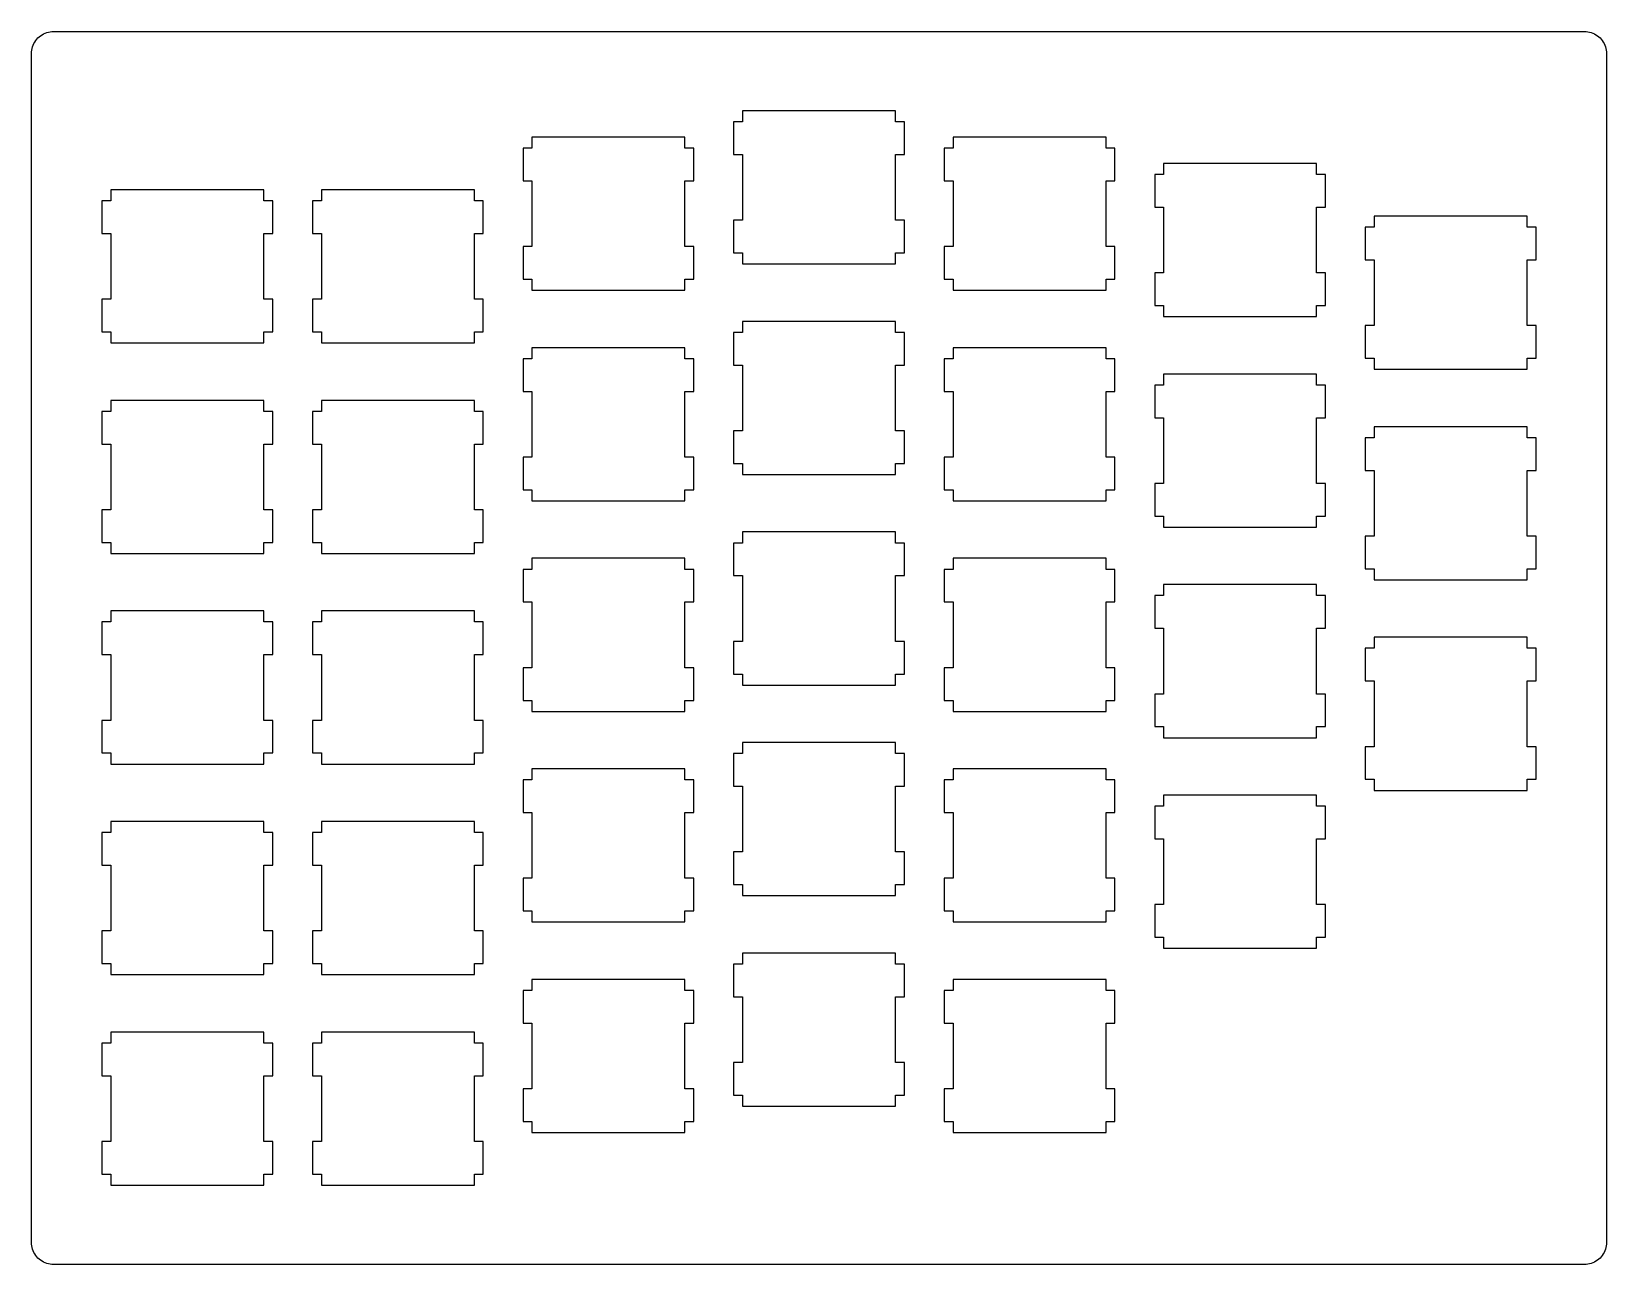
# Model space of a CAD drawing. Extents: x 0 to 143, y 0 to 112.
import ezdxf

# ---------------------------------------------------------------- set-up
doc = ezdxf.new("R2010")
doc.units = 0
doc.layers.get('0').update_dxf_attribs({"linetype": 'CONTINUOUS'})

msp = doc.modelspace()

# ---------------------------------------------------------------- linework, layer by layer
at = {"color": 0}
for p, q in [((0.680752, 111.15), (0.796505, 111.256)), ((0.796505, 111.256), (0.919152, 111.354)), ((0.919152, 111.354), (1.05006, 111.441)), ((1.05006, 111.441), (1.18787, 111.518)), ((1.18787, 111.518), (1.32981, 111.583)), ((1.32981, 111.583), (1.47588, 111.638)), ((1.47588, 111.638), (1.62884, 111.68)), ((1.62884, 111.68), (1.7818, 111.711)), ((1.7818, 111.711), (1.9389, 111.729)), ((1.9389, 111.729), (2.096, 111.735)), ((2.096, 111.735), (140.597, 111.735)), ((140.597, 111.735), (140.753, 111.729)), ((140.753, 111.729), (140.909, 111.711)), ((140.909, 111.711), (141.063, 111.68)), ((141.063, 111.68), (141.214, 111.638)), ((141.214, 111.638), (141.362, 111.583)), ((141.362, 111.583), (141.504, 111.518)), ((141.504, 111.518), (141.64, 111.441)), ((141.64, 111.441), (141.771, 111.354)), ((141.771, 111.354), (141.894, 111.256)), ((141.894, 111.256), (142.011, 111.15)), ((0.095085, 109.735), (0.101975, 109.892)), ((0.095085, 2.19108), (0.095085, 109.735)), ((0.101975, 109.892), (0.119889, 110.049)), ((0.119889, 110.049), (0.150206, 110.202)), ((0.150206, 110.202), (0.192925, 110.355)), ((0.192925, 110.355), (0.248047, 110.501)), ((0.248047, 110.501), (0.312815, 110.643)), ((0.312815, 110.643), (0.389985, 110.78)), ((0.389985, 110.78), (0.4768, 110.912)), ((0.4768, 110.912), (0.574643, 111.034)), ((0.574643, 111.034), (0.680752, 111.15)), ((142.011, 111.15), (142.117, 111.034)), ((142.117, 111.034), (142.215, 110.912)), ((142.215, 110.912), (142.302, 110.78)), ((142.302, 110.78), (142.379, 110.643)), ((142.379, 110.643), (142.444, 110.501)), ((142.444, 110.501), (142.499, 110.355)), ((142.499, 110.355), (142.54, 110.202)), ((142.54, 110.202), (142.572, 110.049)), ((142.572, 110.049), (142.59, 109.892)), ((142.59, 109.892), (142.597, 109.735)), ((142.597, 109.735), (142.597, 2.19108)), ((64.4204, 104.56), (64.4204, 103.56)), ((78.2697, 104.56), (64.4204, 104.56)), ((78.2697, 103.56), (78.2697, 104.56)), ((64.4204, 103.56), (63.6199, 103.56)), ((63.6199, 103.56), (63.6199, 100.61)), ((79.0706, 103.56), (78.2697, 103.56)), ((79.0706, 100.61), (79.0706, 103.56)), ((45.3704, 101.18), (44.5699, 101.18)), ((44.5699, 101.18), (44.5699, 98.2292)), ((45.3704, 102.179), (45.3704, 101.18)), ((59.2197, 102.179), (45.3704, 102.179)), ((59.2197, 101.18), (59.2197, 102.179)), ((60.0206, 101.18), (59.2197, 101.18)), ((60.0206, 98.2292), (60.0206, 101.18)), ((83.4704, 101.18), (82.6699, 101.18)), ((82.6699, 101.18), (82.6699, 98.2292)), ((83.4704, 102.179), (83.4704, 101.18)), ((97.3197, 102.179), (83.4704, 102.179)), ((97.3197, 101.18), (97.3197, 102.179)), ((98.1191, 101.18), (97.3197, 101.18)), ((98.1191, 98.2292), (98.1191, 101.18)), ((63.6199, 100.61), (64.4204, 100.61)), ((64.4204, 100.61), (64.4204, 94.6602)), ((78.2697, 94.6602), (78.2697, 100.61)), ((78.2697, 100.61), (79.0706, 100.61)), ((102.52, 99.7977), (102.52, 98.7986)), ((116.37, 99.7977), (102.52, 99.7977)), ((116.37, 98.7986), (116.37, 99.7977)), ((102.52, 98.7986), (101.72, 98.7986)), ((101.72, 98.7986), (101.72, 95.848)), ((117.171, 98.7986), (116.37, 98.7986)), ((117.171, 95.848), (117.171, 98.7986)), ((7.27054, 97.4178), (7.27054, 96.4173)), ((21.1198, 97.4178), (7.27054, 97.4178)), ((21.1198, 96.4173), (21.1198, 97.4178)), ((26.3205, 97.4178), (26.3205, 96.4173)), ((40.1697, 97.4178), (26.3205, 97.4178)), ((40.1697, 96.4173), (40.1697, 97.4178)), ((44.5699, 98.2292), (45.3704, 98.2292)), ((45.3704, 98.2292), (45.3704, 92.2789)), ((59.2197, 92.2789), (59.2197, 98.2292)), ((59.2197, 98.2292), (60.0206, 98.2292)), ((82.6699, 98.2292), (83.4704, 98.2292)), ((83.4704, 98.2292), (83.4704, 92.2789)), ((97.3197, 92.2789), (97.3197, 98.2292)), ((97.3197, 98.2292), (98.1191, 98.2292)), ((7.27054, 96.4173), (6.46987, 96.4173)), ((6.46987, 96.4173), (6.46987, 93.4667)), ((21.9204, 96.4173), (21.1198, 96.4173)), ((21.9204, 93.4667), (21.9204, 96.4173)), ((26.3205, 96.4173), (25.5199, 96.4173)), ((25.5199, 96.4173), (25.5199, 93.4667)), ((40.9706, 96.4173), (40.1697, 96.4173)), ((40.9706, 93.4667), (40.9706, 96.4173)), ((101.72, 95.848), (102.52, 95.848)), ((102.52, 95.848), (102.52, 89.8977)), ((116.37, 89.8977), (116.37, 95.848)), ((116.37, 95.848), (117.171, 95.848)), ((64.4204, 94.6602), (63.6199, 94.6602)), ((63.6199, 94.6602), (63.6199, 91.7099)), ((79.0706, 94.6602), (78.2697, 94.6602)), ((79.0706, 91.7099), (79.0706, 94.6602)), ((121.57, 95.0352), (121.57, 94.0347)), ((135.42, 95.0352), (121.57, 95.0352)), ((135.42, 94.0347), (135.42, 95.0352)), ((6.46987, 93.4667), (7.27054, 93.4667)), ((7.27054, 93.4667), (7.27054, 87.5164)), ((21.1198, 87.5164), (21.1198, 93.4667)), ((21.1198, 93.4667), (21.9204, 93.4667)), ((25.5199, 93.4667), (26.3205, 93.4667)), ((26.3205, 93.4667), (26.3205, 87.5164)), ((40.1697, 87.5164), (40.1697, 93.4667)), ((40.1697, 93.4667), (40.9706, 93.4667)), ((121.57, 94.0347), (120.77, 94.0347)), ((120.77, 94.0347), (120.77, 91.0855)), ((136.221, 94.0347), (135.42, 94.0347)), ((136.221, 91.0855), (136.221, 94.0347)), ((45.3704, 92.2789), (44.5699, 92.2789)), ((44.5699, 92.2789), (44.5699, 89.3286)), ((60.0206, 92.2789), (59.2197, 92.2789)), ((60.0206, 89.3286), (60.0206, 92.2789)), ((63.6199, 91.7099), (64.4204, 91.7099)), ((64.4204, 91.7099), (64.4204, 90.7108)), ((78.2697, 90.7108), (78.2697, 91.7099)), ((78.2697, 91.7099), (79.0706, 91.7099)), ((83.4704, 92.2789), (82.6699, 92.2789)), ((82.6699, 92.2789), (82.6699, 89.3286)), ((98.1191, 92.2789), (97.3197, 92.2789)), ((98.1191, 89.3286), (98.1191, 92.2789)), ((64.4204, 90.7108), (78.2697, 90.7108)), ((102.52, 89.8977), (101.72, 89.8977)), ((101.72, 89.8977), (101.72, 86.9488)), ((117.171, 89.8977), (116.37, 89.8977)), ((117.171, 86.9488), (117.171, 89.8977)), ((120.77, 91.0855), (121.57, 91.0855)), ((121.57, 91.0855), (121.57, 85.1352)), ((135.42, 85.1352), (135.42, 91.0855)), ((135.42, 91.0855), (136.221, 91.0855)), ((44.5699, 89.3286), (45.3704, 89.3286)), ((45.3704, 89.3286), (45.3704, 88.3296)), ((59.2197, 88.3296), (59.2197, 89.3286)), ((59.2197, 89.3286), (60.0206, 89.3286)), ((82.6699, 89.3286), (83.4704, 89.3286)), ((83.4704, 89.3286), (83.4704, 88.3296)), ((97.3197, 88.3296), (97.3197, 89.3286)), ((97.3197, 89.3286), (98.1191, 89.3286)), ((7.27054, 87.5164), (6.46987, 87.5164)), ((6.46987, 87.5164), (6.46987, 84.5675)), ((21.9204, 87.5164), (21.1198, 87.5164)), ((21.9204, 84.5675), (21.9204, 87.5164)), ((26.3205, 87.5164), (25.5199, 87.5164)), ((25.5199, 87.5164), (25.5199, 84.5675)), ((40.9706, 87.5164), (40.1697, 87.5164)), ((40.9706, 84.5675), (40.9706, 87.5164)), ((45.3704, 88.3296), (59.2197, 88.3296)), ((83.4704, 88.3296), (97.3197, 88.3296)), ((101.72, 86.9488), (102.52, 86.9488)), ((102.52, 86.9488), (102.52, 85.9483)), ((116.37, 85.9483), (116.37, 86.9488)), ((116.37, 86.9488), (117.171, 86.9488)), ((64.4204, 85.5102), (64.4204, 84.5097)), ((78.2697, 85.5102), (64.4204, 85.5102)), ((78.2697, 84.5097), (78.2697, 85.5102)), ((102.52, 85.9483), (116.37, 85.9483)), ((6.46987, 84.5675), (7.27054, 84.5675)), ((7.27054, 84.5675), (7.27054, 83.5671)), ((21.1198, 83.5671), (21.1198, 84.5675)), ((21.1198, 84.5675), (21.9204, 84.5675)), ((25.5199, 84.5675), (26.3205, 84.5675)), ((26.3205, 84.5675), (26.3205, 83.5671)), ((40.1697, 83.5671), (40.1697, 84.5675)), ((40.1697, 84.5675), (40.9706, 84.5675)), ((64.4204, 84.5097), (63.6199, 84.5097)), ((63.6199, 84.5097), (63.6199, 81.5605)), ((79.0706, 84.5097), (78.2697, 84.5097)), ((79.0706, 81.5605), (79.0706, 84.5097)), ((121.57, 85.1352), (120.77, 85.1352)), ((120.77, 85.1352), (120.77, 82.1849)), ((136.221, 85.1352), (135.42, 85.1352)), ((136.221, 82.1849), (136.221, 85.1352)), ((7.27054, 83.5671), (21.1198, 83.5671)), ((26.3205, 83.5671), (40.1697, 83.5671)), ((45.3704, 83.1289), (45.3704, 82.1298)), ((59.2197, 83.1289), (45.3704, 83.1289)), ((59.2197, 82.1298), (59.2197, 83.1289)), ((83.4704, 83.1289), (83.4704, 82.1298)), ((97.3197, 83.1289), (83.4704, 83.1289)), ((97.3197, 82.1298), (97.3197, 83.1289)), ((45.3704, 82.1298), (44.5699, 82.1298)), ((44.5699, 82.1298), (44.5699, 79.1792)), ((60.0206, 82.1298), (59.2197, 82.1298)), ((60.0206, 79.1792), (60.0206, 82.1298)), ((63.6199, 81.5605), (64.4204, 81.5605)), ((64.4204, 81.5605), (64.4204, 75.6102)), ((78.2697, 75.6102), (78.2697, 81.5605)), ((78.2697, 81.5605), (79.0706, 81.5605)), ((83.4704, 82.1298), (82.6699, 82.1298)), ((82.6699, 82.1298), (82.6699, 79.1792)), ((98.1191, 82.1298), (97.3197, 82.1298)), ((98.1191, 79.1792), (98.1191, 82.1298)), ((120.77, 82.1849), (121.57, 82.1849)), ((121.57, 82.1849), (121.57, 81.1858)), ((135.42, 81.1858), (135.42, 82.1849)), ((135.42, 82.1849), (136.221, 82.1849)), ((102.52, 80.7477), (102.52, 79.7486)), ((116.37, 80.7477), (102.52, 80.7477)), ((116.37, 79.7486), (116.37, 80.7477)), ((121.57, 81.1858), (135.42, 81.1858)), ((44.5699, 79.1792), (45.3704, 79.1792)), ((45.3704, 79.1792), (45.3704, 73.2289)), ((59.2197, 73.2289), (59.2197, 79.1792)), ((59.2197, 79.1792), (60.0206, 79.1792)), ((82.6699, 79.1792), (83.4704, 79.1792)), ((83.4704, 79.1792), (83.4704, 73.2289)), ((97.3197, 73.2289), (97.3197, 79.1792)), ((97.3197, 79.1792), (98.1191, 79.1792)), ((102.52, 79.7486), (101.72, 79.7486)), ((101.72, 79.7486), (101.72, 76.798)), ((117.171, 79.7486), (116.37, 79.7486)), ((117.171, 76.798), (117.171, 79.7486)), ((7.27054, 77.3673), (6.46987, 77.3673)), ((6.46987, 77.3673), (6.46987, 74.4167)), ((7.27054, 78.3678), (7.27054, 77.3673)), ((21.1198, 78.3678), (7.27054, 78.3678)), ((21.1198, 77.3673), (21.1198, 78.3678)), ((21.9204, 77.3673), (21.1198, 77.3673)), ((21.9204, 74.4167), (21.9204, 77.3673)), ((26.3205, 77.3673), (25.5199, 77.3673)), ((25.5199, 77.3673), (25.5199, 74.4167)), ((26.3205, 78.3678), (26.3205, 77.3673)), ((40.1697, 78.3678), (26.3205, 78.3678)), ((40.1697, 77.3673), (40.1697, 78.3678)), ((40.9706, 77.3673), (40.1697, 77.3673)), ((40.9706, 74.4167), (40.9706, 77.3673)), ((64.4204, 75.6102), (63.6199, 75.6102)), ((63.6199, 75.6102), (63.6199, 72.6599)), ((79.0706, 75.6102), (78.2697, 75.6102)), ((79.0706, 72.6599), (79.0706, 75.6102)), ((101.72, 76.798), (102.52, 76.798)), ((102.52, 76.798), (102.52, 70.8477)), ((116.37, 70.8477), (116.37, 76.798)), ((116.37, 76.798), (117.171, 76.798)), ((121.57, 75.9852), (121.57, 74.9847)), ((135.42, 75.9852), (121.57, 75.9852)), ((135.42, 74.9847), (135.42, 75.9852)), ((6.46987, 74.4167), (7.27054, 74.4167)), ((7.27054, 74.4167), (7.27054, 68.4664)), ((21.1198, 68.4664), (21.1198, 74.4167)), ((21.1198, 74.4167), (21.9204, 74.4167)), ((25.5199, 74.4167), (26.3205, 74.4167)), ((26.3205, 74.4167), (26.3205, 68.4664)), ((40.1697, 68.4664), (40.1697, 74.4167)), ((40.1697, 74.4167), (40.9706, 74.4167)), ((121.57, 74.9847), (120.77, 74.9847)), ((120.77, 74.9847), (120.77, 72.0355)), ((136.221, 74.9847), (135.42, 74.9847)), ((136.221, 72.0355), (136.221, 74.9847)), ((45.3704, 73.2289), (44.5699, 73.2289)), ((44.5699, 73.2289), (44.5699, 70.2786)), ((60.0206, 73.2289), (59.2197, 73.2289)), ((60.0206, 70.2786), (60.0206, 73.2289)), ((83.4704, 73.2289), (82.6699, 73.2289)), ((82.6699, 73.2289), (82.6699, 70.2786)), ((98.1191, 73.2289), (97.3197, 73.2289)), ((98.1191, 70.2786), (98.1191, 73.2289)), ((63.6199, 72.6599), (64.4204, 72.6599)), ((64.4204, 72.6599), (64.4204, 71.6608)), ((64.4204, 71.6608), (78.2697, 71.6608)), ((78.2697, 71.6608), (78.2697, 72.6599)), ((78.2697, 72.6599), (79.0706, 72.6599)), ((120.77, 72.0355), (121.57, 72.0355)), ((121.57, 72.0355), (121.57, 66.0852)), ((135.42, 66.0852), (135.42, 72.0355)), ((135.42, 72.0355), (136.221, 72.0355)), ((44.5699, 70.2786), (45.3704, 70.2786)), ((45.3704, 70.2786), (45.3704, 69.2796)), ((59.2197, 69.2796), (59.2197, 70.2786)), ((59.2197, 70.2786), (60.0206, 70.2786)), ((82.6699, 70.2786), (83.4704, 70.2786)), ((83.4704, 70.2786), (83.4704, 69.2796)), ((97.3197, 69.2796), (97.3197, 70.2786)), ((97.3197, 70.2786), (98.1191, 70.2786)), ((102.52, 70.8477), (101.72, 70.8477)), ((101.72, 70.8477), (101.72, 67.8988)), ((117.171, 70.8477), (116.37, 70.8477)), ((117.171, 67.8988), (117.171, 70.8477)), ((7.27054, 68.4664), (6.46987, 68.4664)), ((6.46987, 68.4664), (6.46987, 65.5175)), ((21.9204, 68.4664), (21.1198, 68.4664)), ((21.9204, 65.5175), (21.9204, 68.4664)), ((26.3205, 68.4664), (25.5199, 68.4664)), ((25.5199, 68.4664), (25.5199, 65.5175)), ((40.9706, 68.4664), (40.1697, 68.4664)), ((40.9706, 65.5175), (40.9706, 68.4664)), ((45.3704, 69.2796), (59.2197, 69.2796)), ((83.4704, 69.2796), (97.3197, 69.2796)), ((101.72, 67.8988), (102.52, 67.8988)), ((102.52, 67.8988), (102.52, 66.8983)), ((116.37, 66.8983), (116.37, 67.8988)), ((116.37, 67.8988), (117.171, 67.8988)), ((64.4204, 66.4602), (64.4204, 65.4597)), ((78.2697, 66.4602), (64.4204, 66.4602)), ((78.2697, 65.4597), (78.2697, 66.4602)), ((102.52, 66.8983), (116.37, 66.8983)), ((121.57, 66.0852), (120.77, 66.0852)), ((120.77, 66.0852), (120.77, 63.1349)), ((136.221, 66.0852), (135.42, 66.0852)), ((136.221, 63.1349), (136.221, 66.0852)), ((6.46987, 65.5175), (7.27054, 65.5175)), ((7.27054, 65.5175), (7.27054, 64.5171)), ((7.27054, 64.5171), (21.1198, 64.5171)), ((21.1198, 64.5171), (21.1198, 65.5175)), ((21.1198, 65.5175), (21.9204, 65.5175)), ((25.5199, 65.5175), (26.3205, 65.5175)), ((26.3205, 65.5175), (26.3205, 64.5171)), ((26.3205, 64.5171), (40.1697, 64.5171)), ((40.1697, 64.5171), (40.1697, 65.5175)), ((40.1697, 65.5175), (40.9706, 65.5175)), ((64.4204, 65.4597), (63.6199, 65.4597)), ((63.6199, 65.4597), (63.6199, 62.5105)), ((79.0706, 65.4597), (78.2697, 65.4597)), ((79.0706, 62.5105), (79.0706, 65.4597)), ((45.3704, 63.0798), (44.5699, 63.0798)), ((44.5699, 63.0798), (44.5699, 60.1292)), ((45.3704, 64.0789), (45.3704, 63.0798)), ((59.2197, 64.0789), (45.3704, 64.0789)), ((59.2197, 63.0798), (59.2197, 64.0789)), ((60.0206, 63.0798), (59.2197, 63.0798)), ((60.0206, 60.1292), (60.0206, 63.0798)), ((83.4704, 63.0798), (82.6699, 63.0798)), ((82.6699, 63.0798), (82.6699, 60.1292)), ((83.4704, 64.0789), (83.4704, 63.0798)), ((97.3197, 64.0789), (83.4704, 64.0789)), ((97.3197, 63.0798), (97.3197, 64.0789)), ((98.1191, 63.0798), (97.3197, 63.0798)), ((98.1191, 60.1292), (98.1191, 63.0798)), ((120.77, 63.1349), (121.57, 63.1349)), ((121.57, 63.1349), (121.57, 62.1358)), ((135.42, 62.1358), (135.42, 63.1349)), ((135.42, 63.1349), (136.221, 63.1349)), ((63.6199, 62.5105), (64.4204, 62.5105)), ((64.4204, 62.5105), (64.4204, 56.5602)), ((78.2697, 56.5602), (78.2697, 62.5105)), ((78.2697, 62.5105), (79.0706, 62.5105)), ((102.52, 61.6977), (102.52, 60.6986)), ((116.37, 61.6977), (102.52, 61.6977)), ((116.37, 60.6986), (116.37, 61.6977)), ((121.57, 62.1358), (135.42, 62.1358)), ((44.5699, 60.1292), (45.3704, 60.1292)), ((45.3704, 60.1292), (45.3704, 54.1789)), ((59.2197, 54.1789), (59.2197, 60.1292)), ((59.2197, 60.1292), (60.0206, 60.1292)), ((82.6699, 60.1292), (83.4704, 60.1292)), ((83.4704, 60.1292), (83.4704, 54.1789)), ((97.3197, 54.1789), (97.3197, 60.1292)), ((97.3197, 60.1292), (98.1191, 60.1292)), ((102.52, 60.6986), (101.72, 60.6986)), ((101.72, 60.6986), (101.72, 57.748)), ((117.171, 60.6986), (116.37, 60.6986)), ((117.171, 57.748), (117.171, 60.6986)), ((7.27054, 59.3178), (7.27054, 58.3173)), ((21.1198, 59.3178), (7.27054, 59.3178)), ((21.1198, 58.3173), (21.1198, 59.3178)), ((26.3205, 59.3178), (26.3205, 58.3173)), ((40.1697, 59.3178), (26.3205, 59.3178)), ((40.1697, 58.3173), (40.1697, 59.3178)), ((7.27054, 58.3173), (6.46987, 58.3173)), ((6.46987, 58.3173), (6.46987, 55.3667)), ((21.9204, 58.3173), (21.1198, 58.3173)), ((21.9204, 55.3667), (21.9204, 58.3173)), ((26.3205, 58.3173), (25.5199, 58.3173)), ((25.5199, 58.3173), (25.5199, 55.3667)), ((40.9706, 58.3173), (40.1697, 58.3173)), ((40.9706, 55.3667), (40.9706, 58.3173)), ((101.72, 57.748), (102.52, 57.748)), ((102.52, 57.748), (102.52, 51.7977)), ((116.37, 51.7977), (116.37, 57.748)), ((116.37, 57.748), (117.171, 57.748)), ((64.4204, 56.5602), (63.6199, 56.5602)), ((63.6199, 56.5602), (63.6199, 53.6099)), ((79.0706, 56.5602), (78.2697, 56.5602)), ((79.0706, 53.6099), (79.0706, 56.5602)), ((121.57, 55.9347), (120.77, 55.9347)), ((120.77, 55.9347), (120.77, 52.9855)), ((121.57, 56.9352), (121.57, 55.9347)), ((135.42, 56.9352), (121.57, 56.9352)), ((135.42, 55.9347), (135.42, 56.9352)), ((136.221, 55.9347), (135.42, 55.9347)), ((136.221, 52.9855), (136.221, 55.9347)), ((6.46987, 55.3667), (7.27054, 55.3667)), ((7.27054, 55.3667), (7.27054, 49.4164)), ((21.1198, 49.4164), (21.1198, 55.3667)), ((21.1198, 55.3667), (21.9204, 55.3667)), ((25.5199, 55.3667), (26.3205, 55.3667)), ((26.3205, 55.3667), (26.3205, 49.4164)), ((40.1697, 49.4164), (40.1697, 55.3667)), ((40.1697, 55.3667), (40.9706, 55.3667)), ((45.3704, 54.1789), (44.5699, 54.1789)), ((44.5699, 54.1789), (44.5699, 51.2286)), ((60.0206, 54.1789), (59.2197, 54.1789)), ((60.0206, 51.2286), (60.0206, 54.1789)), ((83.4704, 54.1789), (82.6699, 54.1789)), ((82.6699, 54.1789), (82.6699, 51.2286)), ((98.1191, 54.1789), (97.3197, 54.1789)), ((98.1191, 51.2286), (98.1191, 54.1789)), ((63.6199, 53.6099), (64.4204, 53.6099)), ((64.4204, 53.6099), (64.4204, 52.6108)), ((78.2697, 52.6108), (78.2697, 53.6099)), ((78.2697, 53.6099), (79.0706, 53.6099)), ((120.77, 52.9855), (121.57, 52.9855)), ((121.57, 52.9855), (121.57, 47.0352)), ((135.42, 47.0352), (135.42, 52.9855)), ((135.42, 52.9855), (136.221, 52.9855)), ((64.4204, 52.6108), (78.2697, 52.6108)), ((102.52, 51.7977), (101.72, 51.7977)), ((101.72, 51.7977), (101.72, 48.8488)), ((117.171, 51.7977), (116.37, 51.7977)), ((117.171, 48.8488), (117.171, 51.7977)), ((44.5699, 51.2286), (45.3704, 51.2286)), ((45.3704, 51.2286), (45.3704, 50.2296)), ((45.3704, 50.2296), (59.2197, 50.2296)), ((59.2197, 50.2296), (59.2197, 51.2286)), ((59.2197, 51.2286), (60.0206, 51.2286)), ((82.6699, 51.2286), (83.4704, 51.2286)), ((83.4704, 51.2286), (83.4704, 50.2296)), ((83.4704, 50.2296), (97.3197, 50.2296)), ((97.3197, 50.2296), (97.3197, 51.2286)), ((97.3197, 51.2286), (98.1191, 51.2286)), ((7.27054, 49.4164), (6.46987, 49.4164)), ((6.46987, 49.4164), (6.46987, 46.4675)), ((21.9204, 49.4164), (21.1198, 49.4164)), ((21.9204, 46.4675), (21.9204, 49.4164)), ((26.3205, 49.4164), (25.5199, 49.4164)), ((25.5199, 49.4164), (25.5199, 46.4675)), ((40.9706, 49.4164), (40.1697, 49.4164)), ((40.9706, 46.4675), (40.9706, 49.4164)), ((101.72, 48.8488), (102.52, 48.8488)), ((102.52, 48.8488), (102.52, 47.8483)), ((116.37, 47.8483), (116.37, 48.8488)), ((116.37, 48.8488), (117.171, 48.8488)), ((64.4204, 47.4102), (64.4204, 46.4097)), ((78.2697, 47.4102), (64.4204, 47.4102)), ((78.2697, 46.4097), (78.2697, 47.4102)), ((102.52, 47.8483), (116.37, 47.8483)), ((121.57, 47.0352), (120.77, 47.0352)), ((120.77, 47.0352), (120.77, 44.0849)), ((136.221, 47.0352), (135.42, 47.0352)), ((136.221, 44.0849), (136.221, 47.0352)), ((6.46987, 46.4675), (7.27054, 46.4675)), ((7.27054, 46.4675), (7.27054, 45.4671)), ((21.1198, 45.4671), (21.1198, 46.4675)), ((21.1198, 46.4675), (21.9204, 46.4675)), ((25.5199, 46.4675), (26.3205, 46.4675)), ((26.3205, 46.4675), (26.3205, 45.4671)), ((40.1697, 45.4671), (40.1697, 46.4675)), ((40.1697, 46.4675), (40.9706, 46.4675)), ((64.4204, 46.4097), (63.6199, 46.4097)), ((63.6199, 46.4097), (63.6199, 43.4605)), ((79.0706, 46.4097), (78.2697, 46.4097)), ((79.0706, 43.4605), (79.0706, 46.4097)), ((7.27054, 45.4671), (21.1198, 45.4671)), ((26.3205, 45.4671), (40.1697, 45.4671)), ((45.3704, 45.0289), (45.3704, 44.0298)), ((59.2197, 45.0289), (45.3704, 45.0289)), ((59.2197, 44.0298), (59.2197, 45.0289)), ((83.4704, 45.0289), (83.4704, 44.0298)), ((97.3197, 45.0289), (83.4704, 45.0289)), ((97.3197, 44.0298), (97.3197, 45.0289)), ((45.3704, 44.0298), (44.5699, 44.0298)), ((44.5699, 44.0298), (44.5699, 41.0792)), ((60.0206, 44.0298), (59.2197, 44.0298)), ((60.0206, 41.0792), (60.0206, 44.0298)), ((63.6199, 43.4605), (64.4204, 43.4605)), ((64.4204, 43.4605), (64.4204, 37.5102)), ((78.2697, 37.5102), (78.2697, 43.4605)), ((78.2697, 43.4605), (79.0706, 43.4605)), ((83.4704, 44.0298), (82.6699, 44.0298)), ((82.6699, 44.0298), (82.6699, 41.0792)), ((98.1191, 44.0298), (97.3197, 44.0298)), ((98.1191, 41.0792), (98.1191, 44.0298)), ((120.77, 44.0849), (121.57, 44.0849)), ((121.57, 44.0849), (121.57, 43.0858)), ((121.57, 43.0858), (135.42, 43.0858)), ((135.42, 43.0858), (135.42, 44.0849)), ((135.42, 44.0849), (136.221, 44.0849)), ((102.52, 41.6486), (101.72, 41.6486)), ((101.72, 41.6486), (101.72, 38.698)), ((102.52, 42.6477), (102.52, 41.6486)), ((116.37, 42.6477), (102.52, 42.6477)), ((116.37, 41.6486), (116.37, 42.6477)), ((117.171, 41.6486), (116.37, 41.6486)), ((117.171, 38.698), (117.171, 41.6486)), ((7.27054, 40.2678), (7.27054, 39.2673)), ((21.1198, 40.2678), (7.27054, 40.2678)), ((21.1198, 39.2673), (21.1198, 40.2678)), ((26.3205, 40.2678), (26.3205, 39.2673)), ((40.1697, 40.2678), (26.3205, 40.2678)), ((40.1697, 39.2673), (40.1697, 40.2678)), ((44.5699, 41.0792), (45.3704, 41.0792)), ((45.3704, 41.0792), (45.3704, 35.1289)), ((59.2197, 35.1289), (59.2197, 41.0792)), ((59.2197, 41.0792), (60.0206, 41.0792)), ((82.6699, 41.0792), (83.4704, 41.0792)), ((83.4704, 41.0792), (83.4704, 35.1289)), ((97.3197, 35.1289), (97.3197, 41.0792)), ((97.3197, 41.0792), (98.1191, 41.0792)), ((7.27054, 39.2673), (6.46987, 39.2673)), ((6.46987, 39.2673), (6.46987, 36.3167)), ((21.9204, 39.2673), (21.1198, 39.2673)), ((21.9204, 36.3167), (21.9204, 39.2673)), ((26.3205, 39.2673), (25.5199, 39.2673)), ((25.5199, 39.2673), (25.5199, 36.3167)), ((40.9706, 39.2673), (40.1697, 39.2673)), ((40.9706, 36.3167), (40.9706, 39.2673)), ((101.72, 38.698), (102.52, 38.698)), ((102.52, 38.698), (102.52, 32.7477)), ((116.37, 32.7477), (116.37, 38.698)), ((116.37, 38.698), (117.171, 38.698)), ((64.4204, 37.5102), (63.6199, 37.5102)), ((63.6199, 37.5102), (63.6199, 34.5598)), ((79.0706, 37.5102), (78.2697, 37.5102)), ((79.0706, 34.5598), (79.0706, 37.5102)), ((6.46987, 36.3167), (7.27054, 36.3167)), ((7.27054, 36.3167), (7.27054, 30.3664)), ((21.1198, 30.3664), (21.1198, 36.3167)), ((21.1198, 36.3167), (21.9204, 36.3167)), ((25.5199, 36.3167), (26.3205, 36.3167)), ((26.3205, 36.3167), (26.3205, 30.3664)), ((40.1697, 30.3664), (40.1697, 36.3167)), ((40.1697, 36.3167), (40.9706, 36.3167)), ((45.3704, 35.1289), (44.5699, 35.1289)), ((44.5699, 35.1289), (44.5699, 32.1786)), ((60.0206, 35.1289), (59.2197, 35.1289)), ((60.0206, 32.1786), (60.0206, 35.1289)), ((63.6199, 34.5598), (64.4204, 34.5598)), ((64.4204, 34.5598), (64.4204, 33.5607)), ((78.2697, 33.5607), (78.2697, 34.5598)), ((78.2697, 34.5598), (79.0706, 34.5598)), ((83.4704, 35.1289), (82.6699, 35.1289)), ((82.6699, 35.1289), (82.6699, 32.1786)), ((98.1191, 35.1289), (97.3197, 35.1289)), ((98.1191, 32.1786), (98.1191, 35.1289)), ((64.4204, 33.5607), (78.2697, 33.5607)), ((44.5699, 32.1786), (45.3704, 32.1786)), ((45.3704, 32.1786), (45.3704, 31.1795)), ((59.2197, 31.1795), (59.2197, 32.1786)), ((59.2197, 32.1786), (60.0206, 32.1786)), ((82.6699, 32.1786), (83.4704, 32.1786)), ((83.4704, 32.1786), (83.4704, 31.1795)), ((97.3197, 31.1795), (97.3197, 32.1786)), ((97.3197, 32.1786), (98.1191, 32.1786)), ((102.52, 32.7477), (101.72, 32.7477)), ((101.72, 32.7477), (101.72, 29.7987)), ((117.171, 32.7477), (116.37, 32.7477)), ((117.171, 29.7987), (117.171, 32.7477)), ((7.27054, 30.3664), (6.46987, 30.3664)), ((6.46987, 30.3664), (6.46987, 27.4175)), ((21.9204, 30.3664), (21.1198, 30.3664)), ((21.9204, 27.4175), (21.9204, 30.3664)), ((26.3205, 30.3664), (25.5199, 30.3664)), ((25.5199, 30.3664), (25.5199, 27.4175)), ((40.9706, 30.3664), (40.1697, 30.3664)), ((40.9706, 27.4175), (40.9706, 30.3664)), ((45.3704, 31.1795), (59.2197, 31.1795)), ((83.4704, 31.1795), (97.3197, 31.1795)), ((101.72, 29.7987), (102.52, 29.7987)), ((102.52, 29.7987), (102.52, 28.7982)), ((102.52, 28.7982), (116.37, 28.7982)), ((116.37, 28.7982), (116.37, 29.7987)), ((116.37, 29.7987), (117.171, 29.7987)), ((6.46987, 27.4175), (7.27054, 27.4175)), ((7.27054, 27.4175), (7.27054, 26.417)), ((21.1198, 26.417), (21.1198, 27.4175)), ((21.1198, 27.4175), (21.9204, 27.4175)), ((25.5199, 27.4175), (26.3205, 27.4175)), ((26.3205, 27.4175), (26.3205, 26.417)), ((40.1697, 26.417), (40.1697, 27.4175)), ((40.1697, 27.4175), (40.9706, 27.4175)), ((64.4204, 27.3596), (63.6199, 27.3596)), ((63.6199, 27.3596), (63.6199, 24.4106)), ((64.4204, 28.36), (64.4204, 27.3596)), ((78.2697, 28.36), (64.4204, 28.36)), ((78.2697, 27.3596), (78.2697, 28.36)), ((79.0706, 27.3596), (78.2697, 27.3596)), ((79.0706, 24.4106), (79.0706, 27.3596)), ((7.27054, 26.417), (21.1198, 26.417)), ((26.3205, 26.417), (40.1697, 26.417)), ((45.3704, 25.9788), (45.3704, 24.9797)), ((59.2197, 25.9788), (45.3704, 25.9788)), ((59.2197, 24.9797), (59.2197, 25.9788)), ((83.4704, 25.9788), (83.4704, 24.9797)), ((97.3197, 25.9788), (83.4704, 25.9788)), ((97.3197, 24.9797), (97.3197, 25.9788)), ((45.3704, 24.9797), (44.5699, 24.9797)), ((44.5699, 24.9797), (44.5699, 22.0293)), ((60.0206, 24.9797), (59.2197, 24.9797)), ((60.0206, 22.0293), (60.0206, 24.9797)), ((63.6199, 24.4106), (64.4204, 24.4106)), ((64.4204, 24.4106), (64.4204, 18.4602)), ((78.2697, 18.4602), (78.2697, 24.4106)), ((78.2697, 24.4106), (79.0706, 24.4106)), ((83.4704, 24.9797), (82.6699, 24.9797)), ((82.6699, 24.9797), (82.6699, 22.0293)), ((98.1191, 24.9797), (97.3197, 24.9797)), ((98.1191, 22.0293), (98.1191, 24.9797)), ((44.5699, 22.0293), (45.3704, 22.0293)), ((45.3704, 22.0293), (45.3704, 16.0789)), ((59.2197, 16.0789), (59.2197, 22.0293)), ((59.2197, 22.0293), (60.0206, 22.0293)), ((82.6699, 22.0293), (83.4704, 22.0293)), ((83.4704, 22.0293), (83.4704, 16.0789)), ((97.3197, 16.0789), (97.3197, 22.0293)), ((97.3197, 22.0293), (98.1191, 22.0293)), ((7.27054, 20.2172), (6.46987, 20.2172)), ((6.46987, 20.2172), (6.46987, 17.2668)), ((7.27054, 21.2176), (7.27054, 20.2172)), ((21.1198, 21.2176), (7.27054, 21.2176)), ((21.1198, 20.2172), (21.1198, 21.2176)), ((21.9204, 20.2172), (21.1198, 20.2172)), ((21.9204, 17.2668), (21.9204, 20.2172)), ((26.3205, 20.2172), (25.5199, 20.2172)), ((25.5199, 20.2172), (25.5199, 17.2668)), ((26.3205, 21.2176), (26.3205, 20.2172)), ((40.1697, 21.2176), (26.3205, 21.2176)), ((40.1697, 20.2172), (40.1697, 21.2176)), ((40.9706, 20.2172), (40.1697, 20.2172)), ((40.9706, 17.2668), (40.9706, 20.2172)), ((6.46987, 17.2668), (7.27054, 17.2668)), ((7.27054, 17.2668), (7.27054, 11.3164)), ((21.1198, 11.3164), (21.1198, 17.2668)), ((21.1198, 17.2668), (21.9204, 17.2668)), ((25.5199, 17.2668), (26.3205, 17.2668)), ((26.3205, 17.2668), (26.3205, 11.3164)), ((40.1697, 11.3164), (40.1697, 17.2668)), ((40.1697, 17.2668), (40.9706, 17.2668)), ((64.4204, 18.4602), (63.6199, 18.4602)), ((63.6199, 18.4602), (63.6199, 15.5098)), ((79.0706, 18.4602), (78.2697, 18.4602)), ((79.0706, 15.5098), (79.0706, 18.4602)), ((45.3704, 16.0789), (44.5699, 16.0789)), ((44.5699, 16.0789), (44.5699, 13.1286)), ((60.0206, 16.0789), (59.2197, 16.0789)), ((60.0206, 13.1286), (60.0206, 16.0789)), ((83.4704, 16.0789), (82.6699, 16.0789)), ((82.6699, 16.0789), (82.6699, 13.1286)), ((98.1191, 16.0789), (97.3197, 16.0789)), ((98.1191, 13.1286), (98.1191, 16.0789)), ((63.6199, 15.5098), (64.4204, 15.5098)), ((64.4204, 15.5098), (64.4204, 14.5107)), ((64.4204, 14.5107), (78.2697, 14.5107)), ((78.2697, 14.5107), (78.2697, 15.5098)), ((78.2697, 15.5098), (79.0706, 15.5098)), ((44.5699, 13.1286), (45.3704, 13.1286)), ((45.3704, 13.1286), (45.3704, 12.1295)), ((59.2197, 12.1295), (59.2197, 13.1286)), ((59.2197, 13.1286), (60.0206, 13.1286)), ((82.6699, 13.1286), (83.4704, 13.1286)), ((83.4704, 13.1286), (83.4704, 12.1295)), ((97.3197, 12.1295), (97.3197, 13.1286)), ((97.3197, 13.1286), (98.1191, 13.1286)), ((45.3704, 12.1295), (59.2197, 12.1295)), ((83.4704, 12.1295), (97.3197, 12.1295)), ((7.27054, 11.3164), (6.46987, 11.3164)), ((6.46987, 11.3164), (6.46987, 8.36747)), ((21.9204, 11.3164), (21.1198, 11.3164)), ((21.9204, 8.36747), (21.9204, 11.3164)), ((26.3205, 11.3164), (25.5199, 11.3164)), ((25.5199, 11.3164), (25.5199, 8.36747)), ((40.9706, 11.3164), (40.1697, 11.3164)), ((40.9706, 8.36747), (40.9706, 11.3164)), ((6.46987, 8.36747), (7.27054, 8.36747)), ((7.27054, 8.36747), (7.27054, 7.36699)), ((7.27054, 7.36699), (21.1198, 7.36699)), ((21.1198, 7.36699), (21.1198, 8.36747)), ((21.1198, 8.36747), (21.9204, 8.36747)), ((25.5199, 8.36747), (26.3205, 8.36747)), ((26.3205, 8.36747), (26.3205, 7.36699)), ((26.3205, 7.36699), (40.1697, 7.36699)), ((40.1697, 7.36699), (40.1697, 8.36747)), ((40.1697, 8.36747), (40.9706, 8.36747)), ((0.101975, 2.03399), (0.095085, 2.19108)), ((0.119889, 1.87827), (0.101975, 2.03399)), ((0.150206, 1.72393), (0.119889, 1.87827)), ((0.192925, 1.57372), (0.150206, 1.72393)), ((0.248047, 1.42489), (0.192925, 1.57372)), ((142.499, 1.57372), (142.444, 1.42489)), ((142.54, 1.72393), (142.499, 1.57372)), ((142.572, 1.87827), (142.54, 1.72393)), ((142.59, 2.03399), (142.572, 1.87827)), ((142.597, 2.19108), (142.59, 2.03399)), ((0.312815, 1.28295), (0.248047, 1.42489)), ((0.389985, 1.14653), (0.312815, 1.28295)), ((0.4768, 1.01562), (0.389985, 1.14653)), ((0.574643, 0.891589), (0.4768, 1.01562)), ((0.680752, 0.777215), (0.574643, 0.891589)), ((0.796505, 0.669727), (0.680752, 0.777215)), ((0.919152, 0.573264), (0.796505, 0.669727)), ((1.05006, 0.485069), (0.919152, 0.573264)), ((1.18787, 0.409279), (1.05006, 0.485069)), ((1.32981, 0.343131), (1.18787, 0.409279)), ((1.47588, 0.289388), (1.32981, 0.343131)), ((1.62884, 0.246669), (1.47588, 0.289388)), ((1.7818, 0.214974), (1.62884, 0.246669)), ((1.9389, 0.19706), (1.7818, 0.214974)), ((2.096, 0.191547), (1.9389, 0.19706)), ((140.596, 0.191547), (2.096, 0.191547)), ((140.753, 0.19706), (140.596, 0.191547)), ((140.909, 0.214974), (140.753, 0.19706)), ((141.063, 0.246669), (140.909, 0.214974)), ((141.214, 0.289388), (141.063, 0.246669)), ((141.362, 0.343131), (141.214, 0.289388)), ((141.504, 0.409279), (141.362, 0.343131)), ((141.64, 0.485069), (141.504, 0.409279)), ((141.771, 0.573264), (141.64, 0.485069)), ((141.894, 0.669727), (141.771, 0.573264)), ((142.011, 0.777215), (141.894, 0.669727)), ((142.117, 0.891589), (142.011, 0.777215)), ((142.215, 1.01562), (142.117, 0.891589)), ((142.302, 1.14653), (142.215, 1.01562)), ((142.379, 1.28295), (142.302, 1.14653)), ((142.444, 1.42489), (142.379, 1.28295))]:
    msp.add_line(p, q, dxfattribs=at)

doc.saveas('drawing.dxf')
